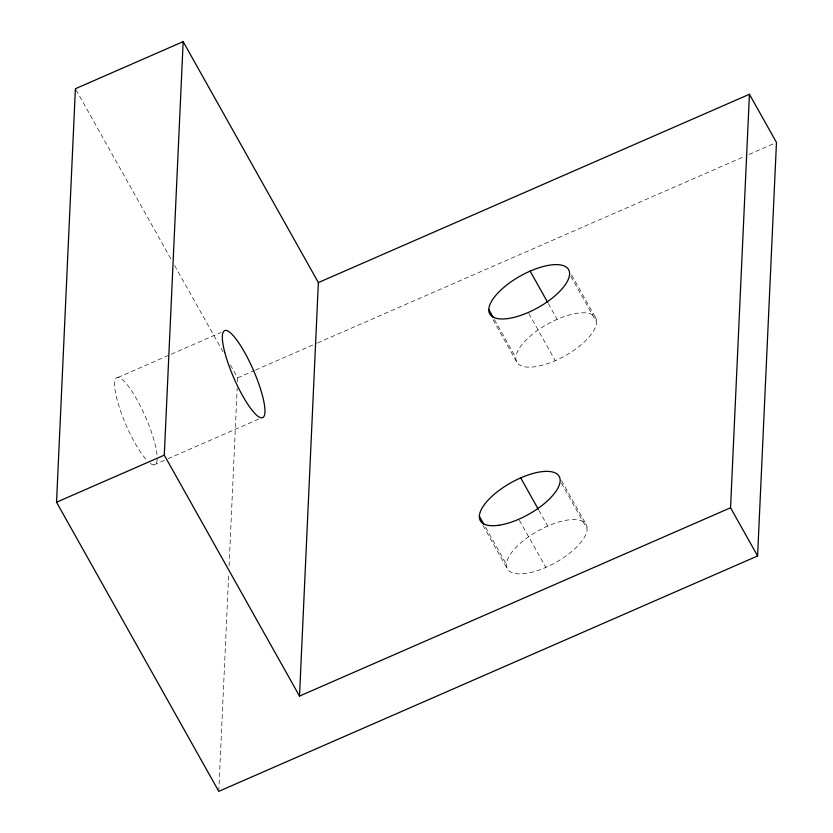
<?xml version="1.0" encoding="UTF-8"?>
<svg xmlns="http://www.w3.org/2000/svg" width="833" height="833" viewBox="0 0 833 833"><rect width="100%" height="100%" fill="white"/><g stroke="black" fill="none" stroke-linecap="round" stroke-linejoin="round"><path stroke-width="0.62" stroke-dasharray="4.17 3.12" d="M218.777 791.35L228.721 573.583M229.075 565.805L237.176 388.23M237.478 381.743L237.655 377.859L230.023 364.25M117.942 377.474L170.047 354.712M171.234 354.202L220.974 332.471M237.655 377.859L254.346 370.56M255.533 370.039L316.332 343.488M317.519 342.967L744.285 156.521M749.054 154.438L775.284 142.974M153.834 464.918L166.86 459.222M168.047 458.702L259.23 418.874M571.605 275.005L595.501 317.581M570.855 276.389L596.636 322.329A45.221 18.107 -29.3 0 1 535.202 366.718A45.221 18.107 -29.3 0 1 536.837 330.909A45.221 18.107 -29.3 0 1 596.636 322.329M548.364 303.629L557.173 319.31M528.872 313.593L555.278 360.668M494.438 319.539L515.814 357.649M493.053 319.81L516.949 362.397M561.536 480.631L586.068 524.332M561.411 483.13L587.203 529.08A45.221 18.107 -29.3 0 1 525.769 573.468A45.221 18.107 -29.3 0 1 527.404 537.66A45.221 18.107 -29.3 0 1 587.203 529.08M538.93 510.369L547.729 526.06M519.428 520.344L545.844 567.408M485.629 527.414L506.381 564.389M482.984 525.436L507.505 569.137M76.042 89.86L172.119 261.073M174.659 265.602L223.015 351.776M157.187 459.139A47.481 10.527 66.4 0 1 150.242 463.377M145.681 458.973A47.481 10.527 66.4 0 1 115.839 394.446A47.481 10.527 66.4 0 1 131.333 390.406A47.481 10.527 66.4 0 1 157.135 455.984"/><path stroke-width="1.25" d="M749.429 94.264L776.471 142.453L757.593 555.955L218.777 791.35L56.529 502.226L75.407 88.725L183.166 41.65L318.373 282.585L299.505 696.086L730.551 507.766L749.429 94.264L318.373 282.585M299.505 696.086L164.288 455.141L183.166 41.65M56.529 502.226L164.288 455.141M730.551 507.766L757.593 555.955M530.132 271.131L547.739 302.504M488.773 309.459L493.178 317.3M520.687 477.871L538.295 509.255M479.339 516.2L483.734 524.051M498.728 525.279A45.221 18.107 -29.3 0 0 560.161 480.891A45.221 18.107 -29.3 0 0 500.362 489.471A45.221 18.107 -29.3 0 0 498.728 525.279M224.712 352.109A47.481 10.527 66.4 0 0 261.604 417.833A47.481 10.527 66.4 0 0 244.642 352.411A47.481 10.527 66.4 0 0 224.712 352.109M508.161 318.529A45.221 18.107 -29.3 0 0 569.595 274.151A45.221 18.107 -29.3 0 0 509.796 282.72A45.221 18.107 -29.3 0 0 508.161 318.529"/></g></svg>
